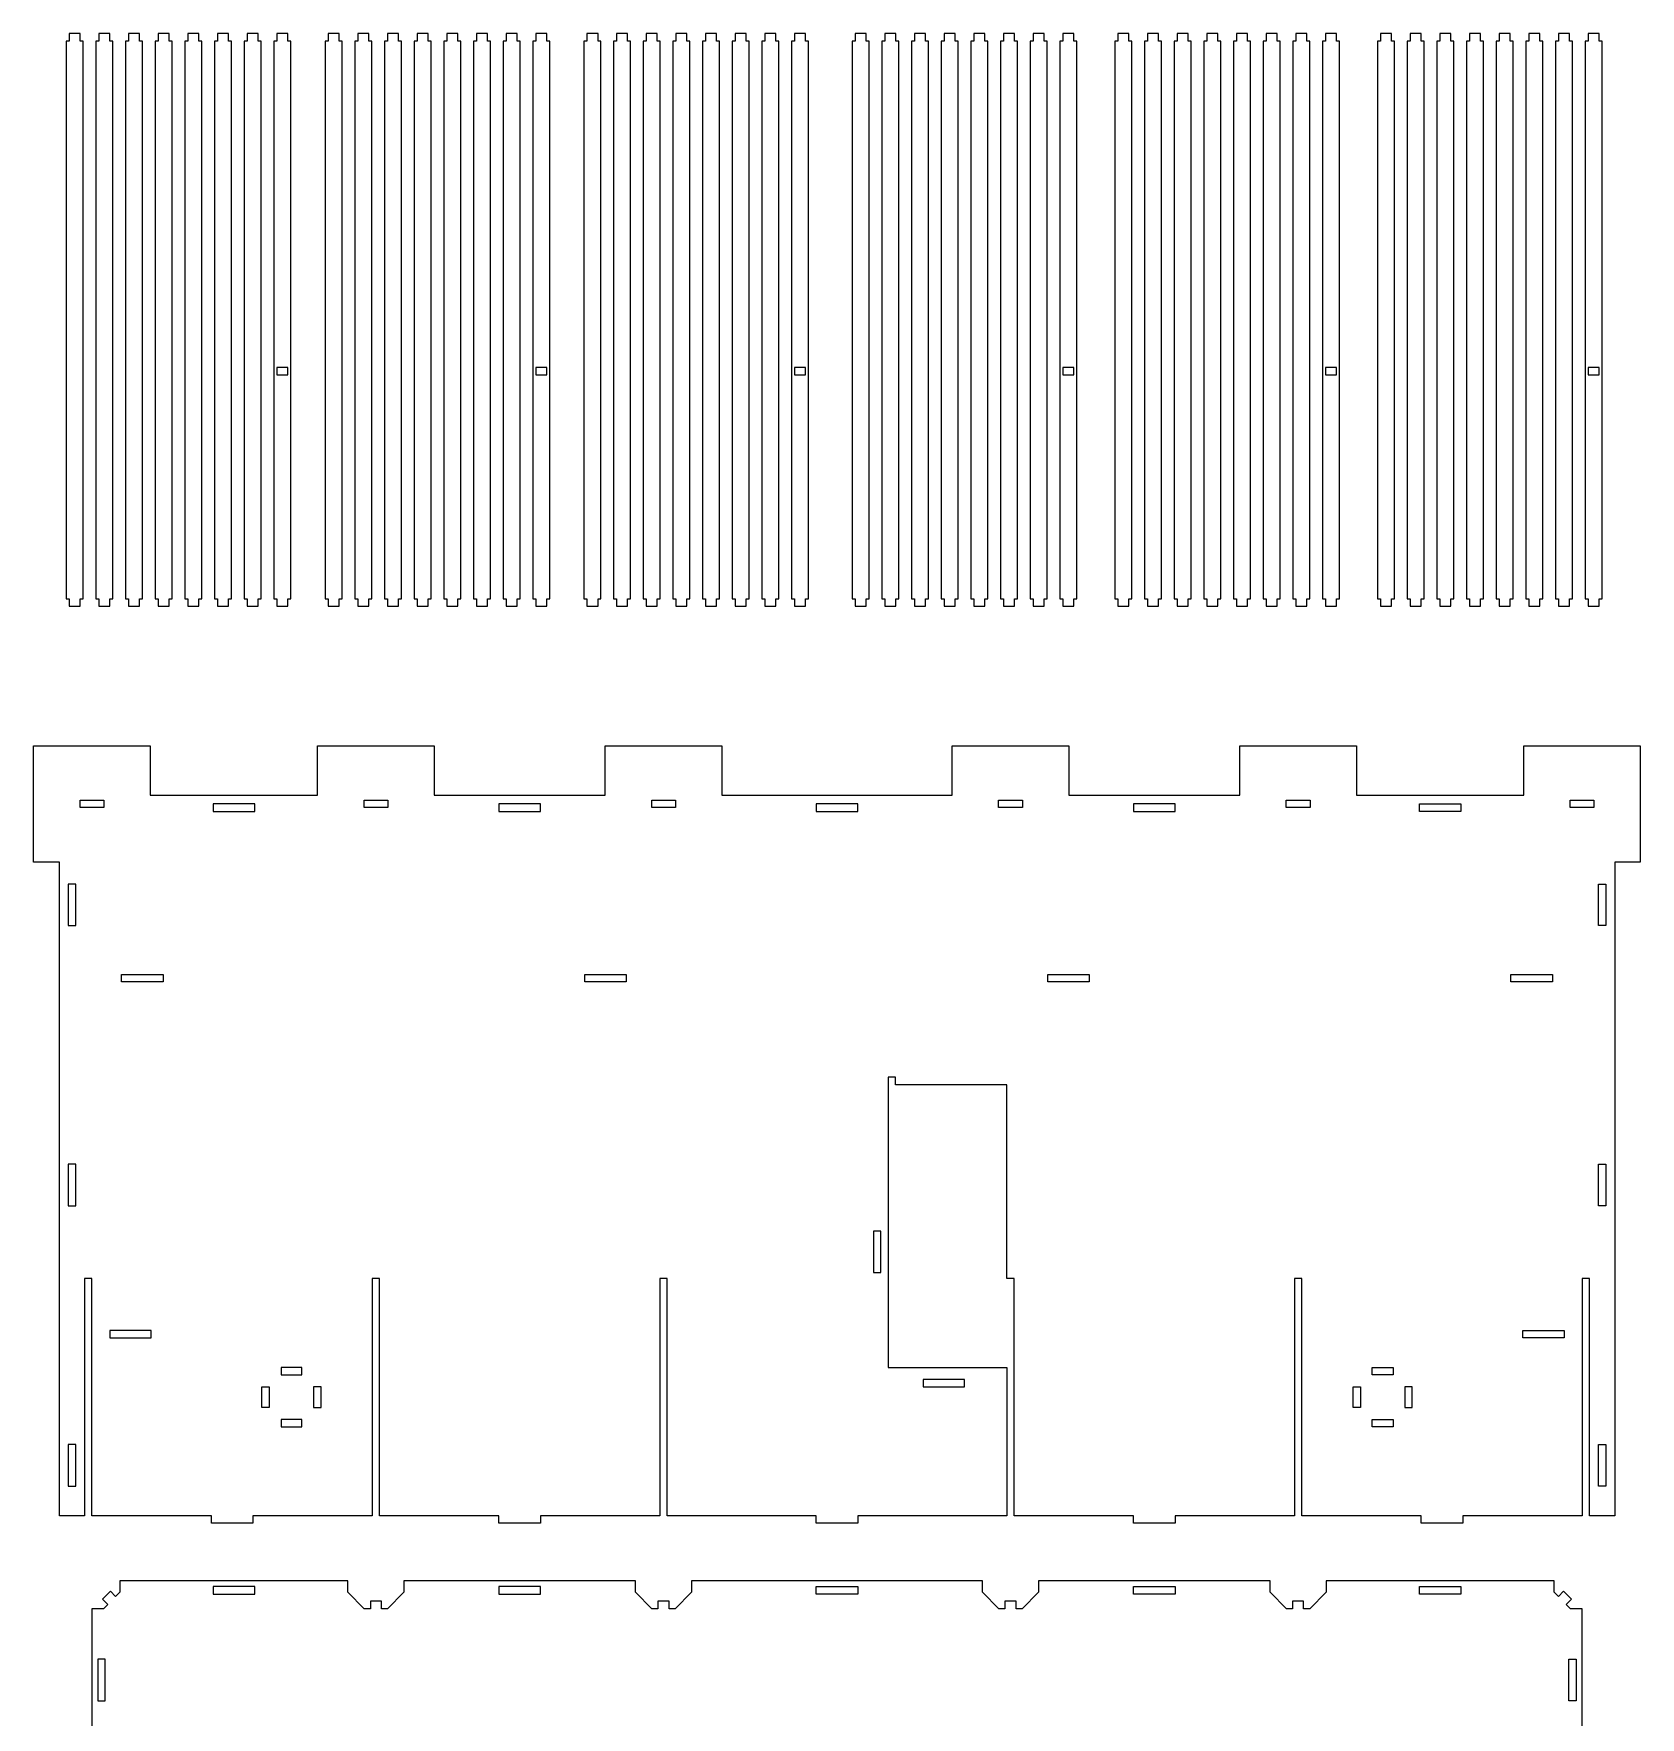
# Model space of a CAD drawing. Extents: x 3446 to 14467, y -2787 to 3269.
# Drawn here: x 3557 to 6157, y 520 to 3244 of the extents above; entities that cross this region are included whole.
import ezdxf

# ---------------------------------------------------------------- set-up
doc = ezdxf.new("R2010")
doc.units = 0
doc.header["$MEASUREMENT"] = 0
doc.layers.add('LAYER_1', color=18, linetype='CONTINUOUS')

msp = doc.modelspace()

# ---------------------------------------------------------------- linework, layer by layer
at = {"layer": 'LAYER_1'}
for points in [[(3614.1, 2330.1), (3614.1, 2318.1), (3632, 2318.1), (3632, 2330.1), (3636.8, 2330.1), (3636.8, 3232.5), (3632, 3232.5), (3632, 3244.5), (3614.1, 3244.5), (3614.1, 3232.5), (3609.3, 3232.5), (3609.3, 2330.1)], [(3662.1, 2330.1), (3662.1, 2318.1), (3680, 2318.1), (3680, 2330.1), (3684.8, 2330.1), (3684.8, 3232.5), (3680, 3232.5), (3680, 3244.5), (3662.1, 3244.5), (3662.1, 3232.5), (3657.3, 3232.5), (3657.3, 2330.1)], [(3710.1, 2330.1), (3710.1, 2318.1), (3728, 2318.1), (3728, 2330.1), (3732.8, 2330.1), (3732.8, 3232.5), (3728, 3232.5), (3728, 3244.5), (3710.1, 3244.5), (3710.1, 3232.5), (3705.3, 3232.5), (3705.3, 2330.1)], [(3758.1, 2330.1), (3758.1, 2318.1), (3776, 2318.1), (3776, 2330.1), (3780.8, 2330.1), (3780.8, 3232.5), (3776, 3232.5), (3776, 3244.5), (3758.1, 3244.5), (3758.1, 3232.5), (3753.3, 3232.5), (3753.3, 2330.1)], [(3806.1, 2330.1), (3806.1, 2318.1), (3824, 2318.1), (3824, 2330.1), (3828.8, 2330.1), (3828.8, 3232.5), (3824, 3232.5), (3824, 3244.5), (3806.1, 3244.5), (3806.1, 3232.5), (3801.3, 3232.5), (3801.3, 2330.1)], [(3854.1, 2330.1), (3854.1, 2318.1), (3872, 2318.1), (3872, 2330.1), (3876.8, 2330.1), (3876.8, 3232.5), (3872, 3232.5), (3872, 3244.5), (3854.1, 3244.5), (3854.1, 3232.5), (3849.3, 3232.5), (3849.3, 2330.1)], [(3902.1, 2330.1), (3902.1, 2318.1), (3920, 2318.1), (3920, 2330.1), (3924.8, 2330.1), (3924.8, 3232.5), (3920, 3232.5), (3920, 3244.5), (3902.1, 3244.5), (3902.1, 3232.5), (3897.3, 3232.5), (3897.3, 2330.1)], [(3950.1, 2330.1), (3950.1, 2318.1), (3968, 2318.1), (3968, 2330.1), (3972.8, 2330.1), (3972.8, 3232.5), (3968, 3232.5), (3968, 3244.5), (3950.1, 3244.5), (3950.1, 3232.5), (3945.3, 3232.5), (3945.3, 2330.1)], [(4033.1, 2330.1), (4033.1, 2318.1), (4051, 2318.1), (4051, 2330.1), (4055.8, 2330.1), (4055.8, 3232.5), (4051, 3232.5), (4051, 3244.5), (4033.1, 3244.5), (4033.1, 3232.5), (4028.3, 3232.5), (4028.3, 2330.1)], [(4081.1, 2330.1), (4081.1, 2318.1), (4099, 2318.1), (4099, 2330.1), (4103.8, 2330.1), (4103.8, 3232.5), (4099, 3232.5), (4099, 3244.5), (4081.1, 3244.5), (4081.1, 3232.5), (4076.3, 3232.5), (4076.3, 2330.1)], [(4129.1, 2330.1), (4129.1, 2318.1), (4147, 2318.1), (4147, 2330.1), (4151.8, 2330.1), (4151.8, 3232.5), (4147, 3232.5), (4147, 3244.5), (4129.1, 3244.5), (4129.1, 3232.5), (4124.3, 3232.5), (4124.3, 2330.1)], [(4177.1, 2330.1), (4177.1, 2318.1), (4195, 2318.1), (4195, 2330.1), (4199.8, 2330.1), (4199.8, 3232.5), (4195, 3232.5), (4195, 3244.5), (4177.1, 3244.5), (4177.1, 3232.5), (4172.3, 3232.5), (4172.3, 2330.1)], [(4225.1, 2330.1), (4225.1, 2318.1), (4243, 2318.1), (4243, 2330.1), (4247.8, 2330.1), (4247.8, 3232.5), (4243, 3232.5), (4243, 3244.5), (4225.1, 3244.5), (4225.1, 3232.5), (4220.3, 3232.5), (4220.3, 2330.1)], [(4273.1, 2330.1), (4273.1, 2318.1), (4291, 2318.1), (4291, 2330.1), (4295.8, 2330.1), (4295.8, 3232.5), (4291, 3232.5), (4291, 3244.5), (4273.1, 3244.5), (4273.1, 3232.5), (4268.3, 3232.5), (4268.3, 2330.1)], [(4321.1, 2330.1), (4321.1, 2318.1), (4339, 2318.1), (4339, 2330.1), (4343.8, 2330.1), (4343.8, 3232.5), (4339, 3232.5), (4339, 3244.5), (4321.1, 3244.5), (4321.1, 3232.5), (4316.3, 3232.5), (4316.3, 2330.1)], [(4369.1, 2330.1), (4369.1, 2318.1), (4387, 2318.1), (4387, 2330.1), (4391.8, 2330.1), (4391.8, 3232.5), (4387, 3232.5), (4387, 3244.5), (4369.1, 3244.5), (4369.1, 3232.5), (4364.3, 3232.5), (4364.3, 2330.1)], [(4452.1, 2330.1), (4452.1, 2318.1), (4470, 2318.1), (4470, 2330.1), (4474.8, 2330.1), (4474.8, 3232.5), (4470, 3232.5), (4470, 3244.5), (4452.1, 3244.5), (4452.1, 3232.5), (4447.3, 3232.5), (4447.3, 2330.1)], [(4500.1, 2330.1), (4500.1, 2318.1), (4518, 2318.1), (4518, 2330.1), (4522.8, 2330.1), (4522.8, 3232.5), (4518, 3232.5), (4518, 3244.5), (4500.1, 3244.5), (4500.1, 3232.5), (4495.3, 3232.5), (4495.3, 2330.1)], [(4548.1, 2330.1), (4548.1, 2318.1), (4566, 2318.1), (4566, 2330.1), (4570.8, 2330.1), (4570.8, 3232.5), (4566, 3232.5), (4566, 3244.5), (4548.1, 3244.5), (4548.1, 3232.5), (4543.3, 3232.5), (4543.3, 2330.1)], [(4596.1, 2330.1), (4596.1, 2318.1), (4614, 2318.1), (4614, 2330.1), (4618.8, 2330.1), (4618.8, 3232.5), (4614, 3232.5), (4614, 3244.5), (4596.1, 3244.5), (4596.1, 3232.5), (4591.3, 3232.5), (4591.3, 2330.1)], [(4644.1, 2330.1), (4644.1, 2318.1), (4662, 2318.1), (4662, 2330.1), (4666.8, 2330.1), (4666.8, 3232.5), (4662, 3232.5), (4662, 3244.5), (4644.1, 3244.5), (4644.1, 3232.5), (4639.3, 3232.5), (4639.3, 2330.1)], [(4692.1, 2330.1), (4692.1, 2318.1), (4710, 2318.1), (4710, 2330.1), (4714.8, 2330.1), (4714.8, 3232.5), (4710, 3232.5), (4710, 3244.5), (4692.1, 3244.5), (4692.1, 3232.5), (4687.3, 3232.5), (4687.3, 2330.1)], [(4740.1, 2330.1), (4740.1, 2318.1), (4758, 2318.1), (4758, 2330.1), (4762.8, 2330.1), (4762.8, 3232.5), (4758, 3232.5), (4758, 3244.5), (4740.1, 3244.5), (4740.1, 3232.5), (4735.3, 3232.5), (4735.3, 2330.1)], [(4788.1, 2330.1), (4788.1, 2318.1), (4806, 2318.1), (4806, 2330.1), (4810.8, 2330.1), (4810.8, 3232.5), (4806, 3232.5), (4806, 3244.5), (4788.1, 3244.5), (4788.1, 3232.5), (4783.3, 3232.5), (4783.3, 2330.1)], [(4886.4, 2330.1), (4886.4, 2318.1), (4904.3, 2318.1), (4904.3, 2330.1), (4909.1, 2330.1), (4909.1, 3232.5), (4904.3, 3232.5), (4904.3, 3244.5), (4886.4, 3244.5), (4886.4, 3232.5), (4881.6, 3232.5), (4881.6, 2330.1)], [(4934.4, 2330.1), (4934.4, 2318.1), (4952.3, 2318.1), (4952.3, 2330.1), (4957.1, 2330.1), (4957.1, 3232.5), (4952.3, 3232.5), (4952.3, 3244.5), (4934.4, 3244.5), (4934.4, 3232.5), (4929.6, 3232.5), (4929.6, 2330.1)], [(4982.4, 2330.1), (4982.4, 2318.1), (5000.3, 2318.1), (5000.3, 2330.1), (5005.1, 2330.1), (5005.1, 3232.5), (5000.3, 3232.5), (5000.3, 3244.5), (4982.4, 3244.5), (4982.4, 3232.5), (4977.6, 3232.5), (4977.6, 2330.1)], [(5030.4, 2330.1), (5030.4, 2318.1), (5048.3, 2318.1), (5048.3, 2330.1), (5053.1, 2330.1), (5053.1, 3232.5), (5048.3, 3232.5), (5048.3, 3244.5), (5030.4, 3244.5), (5030.4, 3232.5), (5025.6, 3232.5), (5025.6, 2330.1)], [(5078.4, 2330.1), (5078.4, 2318.1), (5096.3, 2318.1), (5096.3, 2330.1), (5101.1, 2330.1), (5101.1, 3232.5), (5096.3, 3232.5), (5096.3, 3244.5), (5078.4, 3244.5), (5078.4, 3232.5), (5073.6, 3232.5), (5073.6, 2330.1)], [(5126.4, 2330.1), (5126.4, 2318.1), (5144.3, 2318.1), (5144.3, 2330.1), (5149.1, 2330.1), (5149.1, 3232.5), (5144.3, 3232.5), (5144.3, 3244.5), (5126.4, 3244.5), (5126.4, 3232.5), (5121.6, 3232.5), (5121.6, 2330.1)], [(5174.4, 2330.1), (5174.4, 2318.1), (5192.3, 2318.1), (5192.3, 2330.1), (5197.1, 2330.1), (5197.1, 3232.5), (5192.3, 3232.5), (5192.3, 3244.5), (5174.4, 3244.5), (5174.4, 3232.5), (5169.6, 3232.5), (5169.6, 2330.1)], [(5222.4, 2330.1), (5222.4, 2318.1), (5240.3, 2318.1), (5240.3, 2330.1), (5245.1, 2330.1), (5245.1, 3232.5), (5240.3, 3232.5), (5240.3, 3244.5), (5222.4, 3244.5), (5222.4, 3232.5), (5217.6, 3232.5), (5217.6, 2330.1)], [(5311.5, 2330.1), (5311.5, 2318.1), (5329.4, 2318.1), (5329.4, 2330.1), (5334.2, 2330.1), (5334.2, 3232.5), (5329.4, 3232.5), (5329.4, 3244.5), (5311.5, 3244.5), (5311.5, 3232.5), (5306.7, 3232.5), (5306.7, 2330.1)], [(5359.5, 2330.1), (5359.5, 2318.1), (5377.4, 2318.1), (5377.4, 2330.1), (5382.2, 2330.1), (5382.2, 3232.5), (5377.4, 3232.5), (5377.4, 3244.5), (5359.5, 3244.5), (5359.5, 3232.5), (5354.7, 3232.5), (5354.7, 2330.1)], [(5407.5, 2330.1), (5407.5, 2318.1), (5425.4, 2318.1), (5425.4, 2330.1), (5430.2, 2330.1), (5430.2, 3232.5), (5425.4, 3232.5), (5425.4, 3244.5), (5407.5, 3244.5), (5407.5, 3232.5), (5402.7, 3232.5), (5402.7, 2330.1)], [(5455.5, 2330.1), (5455.5, 2318.1), (5473.4, 2318.1), (5473.4, 2330.1), (5478.2, 2330.1), (5478.2, 3232.5), (5473.4, 3232.5), (5473.4, 3244.5), (5455.5, 3244.5), (5455.5, 3232.5), (5450.7, 3232.5), (5450.7, 2330.1)], [(5503.5, 2330.1), (5503.5, 2318.1), (5521.4, 2318.1), (5521.4, 2330.1), (5526.2, 2330.1), (5526.2, 3232.5), (5521.4, 3232.5), (5521.4, 3244.5), (5503.5, 3244.5), (5503.5, 3232.5), (5498.7, 3232.5), (5498.7, 2330.1)], [(5551.5, 2330.1), (5551.5, 2318.1), (5569.4, 2318.1), (5569.4, 2330.1), (5574.2, 2330.1), (5574.2, 3232.5), (5569.4, 3232.5), (5569.4, 3244.5), (5551.5, 3244.5), (5551.5, 3232.5), (5546.7, 3232.5), (5546.7, 2330.1)], [(5599.5, 2330.1), (5599.5, 2318.1), (5617.4, 2318.1), (5617.4, 2330.1), (5622.2, 2330.1), (5622.2, 3232.5), (5617.4, 3232.5), (5617.4, 3244.5), (5599.5, 3244.5), (5599.5, 3232.5), (5594.7, 3232.5), (5594.7, 2330.1)], [(5647.5, 2330.1), (5647.5, 2318.1), (5665.4, 2318.1), (5665.4, 2330.1), (5670.2, 2330.1), (5670.2, 3232.5), (5665.4, 3232.5), (5665.4, 3244.5), (5647.5, 3244.5), (5647.5, 3232.5), (5642.7, 3232.5), (5642.7, 2330.1)], [(5736.6, 2330.1), (5736.6, 2318.1), (5754.5, 2318.1), (5754.5, 2330.1), (5759.3, 2330.1), (5759.3, 3232.5), (5754.5, 3232.5), (5754.5, 3244.5), (5736.6, 3244.5), (5736.6, 3232.5), (5731.8, 3232.5), (5731.8, 2330.1)], [(5784.6, 2330.1), (5784.6, 2318.1), (5802.5, 2318.1), (5802.5, 2330.1), (5807.3, 2330.1), (5807.3, 3232.5), (5802.5, 3232.5), (5802.5, 3244.5), (5784.6, 3244.5), (5784.6, 3232.5), (5779.8, 3232.5), (5779.8, 2330.1)], [(5832.6, 2330.1), (5832.6, 2318.1), (5850.5, 2318.1), (5850.5, 2330.1), (5855.3, 2330.1), (5855.3, 3232.5), (5850.5, 3232.5), (5850.5, 3244.5), (5832.6, 3244.5), (5832.6, 3232.5), (5827.8, 3232.5), (5827.8, 2330.1)], [(5880.6, 2330.1), (5880.6, 2318.1), (5898.5, 2318.1), (5898.5, 2330.1), (5903.3, 2330.1), (5903.3, 3232.5), (5898.5, 3232.5), (5898.5, 3244.5), (5880.6, 3244.5), (5880.6, 3232.5), (5875.8, 3232.5), (5875.8, 2330.1)], [(5928.6, 2330.1), (5928.6, 2318.1), (5946.5, 2318.1), (5946.5, 2330.1), (5951.3, 2330.1), (5951.3, 3232.5), (5946.5, 3232.5), (5946.5, 3244.5), (5928.6, 3244.5), (5928.6, 3232.5), (5923.8, 3232.5), (5923.8, 2330.1)], [(5976.6, 2330.1), (5976.6, 2318.1), (5994.5, 2318.1), (5994.5, 2330.1), (5999.3, 2330.1), (5999.3, 3232.5), (5994.5, 3232.5), (5994.5, 3244.5), (5976.6, 3244.5), (5976.6, 3232.5), (5971.8, 3232.5), (5971.8, 2330.1)], [(6024.6, 2330.1), (6024.6, 2318.1), (6042.5, 2318.1), (6042.5, 2330.1), (6047.3, 2330.1), (6047.3, 3232.5), (6042.5, 3232.5), (6042.5, 3244.5), (6024.6, 3244.5), (6024.6, 3232.5), (6019.8, 3232.5), (6019.8, 2330.1)], [(6072.6, 2330.1), (6072.6, 2318.1), (6090.5, 2318.1), (6090.5, 2330.1), (6095.3, 2330.1), (6095.3, 3232.5), (6090.5, 3232.5), (6090.5, 3244.5), (6072.6, 3244.5), (6072.6, 3232.5), (6067.8, 3232.5), (6067.8, 2330.1)], [(3968, 2704.3), (3950.1, 2704.3), (3950.1, 2692.3), (3968, 2692.3)], [(4387, 2704.3), (4369.1, 2704.3), (4369.1, 2692.3), (4387, 2692.3)], [(4806, 2704.3), (4788.1, 2704.3), (4788.1, 2692.3), (4806, 2692.3)], [(5240.3, 2704.3), (5222.4, 2704.3), (5222.4, 2692.3), (5240.3, 2692.3)], [(5665.4, 2704.3), (5647.5, 2704.3), (5647.5, 2692.3), (5665.4, 2692.3)], [(6090.5, 2704.3), (6072.6, 2704.3), (6072.6, 2692.3), (6090.5, 2692.3)], [(5131.7, 1229.9), (5131.7, 1543.5), (4951.7, 1543.5), (4951.7, 1555.5), (4939.7, 1555.5), (4939.7, 1085.9), (5131.7, 1085.9), (5131.7, 845.9), (4890.5, 845.9), (4890.5, 833.9), (4823.3, 833.9), (4823.3, 845.9), (4582.1, 845.9), (4582.1, 1229.9), (4570.1, 1229.9), (4570.1, 845.9), (4376.9, 845.9), (4376.9, 833.9), (4309.7, 833.9), (4309.7, 845.9), (4116.5, 845.9), (4116.5, 1229.9), (4104.5, 1229.9), (4104.5, 845.9), (3911.3, 845.9), (3911.3, 833.9), (3844.1, 833.9), (3844.1, 845.9), (3650.9, 845.9), (3650.9, 1229.9), (3638.9, 1229.9), (3638.9, 845.9), (3598.1, 845.9), (3598.1, 1903.5), (3556.5, 1903.5), (3556.5, 2092.2), (3745.2, 2092.2), (3745.2, 2012.3), (4016.1, 2012.3), (4016.1, 2092.2), (4204.8, 2092.2), (4204.8, 2012.3), (4481.7, 2012.3), (4481.7, 2092.2), (4670.4, 2092.2), (4670.4, 2012.3), (5043.3, 2012.3), (5043.3, 2092.2), (5232, 2092.2), (5232, 2012.3), (5508.9, 2012.3), (5508.9, 2092.2), (5697.6, 2092.2), (5697.6, 2012.3), (5968.5, 2012.3), (5968.5, 2092.2), (6157.2, 2092.2), (6157.2, 1903.5), (6115.7, 1903.5), (6115.7, 845.9), (6074.9, 845.9), (6074.9, 1229.9), (6062.9, 1229.9), (6062.9, 845.9), (5869.7, 845.9), (5869.7, 833.9), (5802.5, 833.9), (5802.5, 845.9), (5609.3, 845.9), (5609.3, 1229.9), (5597.3, 1229.9), (5597.3, 845.9), (5404.1, 845.9), (5404.1, 833.9), (5336.9, 833.9), (5336.9, 845.9), (5143.7, 845.9), (5143.7, 1229.9)], [(3631.7, 2003.9), (3670.1, 2003.9), (3670.1, 1991.9), (3631.7, 1991.9)], [(3847.1, 1985.9), (3914.3, 1985.9), (3914.3, 1997.9), (3847.1, 1997.9)], [(4091.3, 2003.9), (4129.7, 2003.9), (4129.7, 1991.9), (4091.3, 1991.9)], [(4309.7, 1985.9), (4376.9, 1985.9), (4376.9, 1997.9), (4309.7, 1997.9)], [(4556.9, 2003.9), (4595.3, 2003.9), (4595.3, 1991.9), (4556.9, 1991.9)], [(4823.3, 1985.9), (4890.5, 1985.9), (4890.5, 1997.9), (4823.3, 1997.9)], [(5118.5, 2003.9), (5156.9, 2003.9), (5156.9, 1991.9), (5118.5, 1991.9)], [(5336.9, 1985.9), (5404.1, 1985.9), (5404.1, 1997.9), (5336.9, 1997.9)], [(5584.1, 2003.9), (5622.5, 2003.9), (5622.5, 1991.9), (5584.1, 1991.9)], [(5866.7, 1985.9), (5799.5, 1985.9), (5799.5, 1997.9), (5866.7, 1997.9)], [(6043.7, 2003.9), (6082.1, 2003.9), (6082.1, 1991.9), (6043.7, 1991.9)], [(3624.5, 1801.1), (3624.5, 1868.3), (3612.5, 1868.3), (3612.5, 1801.1)], [(6089.3, 1801.1), (6089.3, 1868.3), (6101.3, 1868.3), (6101.3, 1801.1)], [(3698.9, 1721.9), (3766.1, 1721.9), (3766.1, 1709.9), (3698.9, 1709.9)], [(4448.5, 1721.9), (4515.7, 1721.9), (4515.7, 1709.9), (4448.5, 1709.9)], [(5198.1, 1721.9), (5265.3, 1721.9), (5265.3, 1709.9), (5198.1, 1709.9)], [(5947.7, 1721.9), (6014.9, 1721.9), (6014.9, 1709.9), (5947.7, 1709.9)], [(3624.5, 1347.5), (3624.5, 1414.7), (3612.5, 1414.7), (3612.5, 1347.5)], [(6089.3, 1347.5), (6089.3, 1414.7), (6101.3, 1414.7), (6101.3, 1347.5)], [(4927.7, 1306.7), (4915.7, 1306.7), (4915.7, 1239.5), (4927.7, 1239.5)], [(3746.9, 1145.9), (3679.7, 1145.9), (3679.7, 1133.9), (3746.9, 1133.9)], [(5966.9, 1145.9), (6034.1, 1145.9), (6034.1, 1133.9), (5966.9, 1133.9)], [(3956.9, 1073.9), (3990.5, 1073.9), (3990.5, 1085.9), (3956.9, 1085.9)], [(4996.1, 1054.7), (5063.3, 1054.7), (5063.3, 1066.7), (4996.1, 1066.7)], [(5756.9, 1073.9), (5723.3, 1073.9), (5723.3, 1085.9), (5756.9, 1085.9)], [(3925.7, 1021.1), (3925.7, 1054.7), (3937.7, 1054.7), (3937.7, 1021.1)], [(4021.7, 1021.1), (4021.7, 1054.7), (4009.7, 1054.7), (4009.7, 1021.1)], [(5692.1, 1021.1), (5692.1, 1054.7), (5704.1, 1054.7), (5704.1, 1021.1)], [(5788.1, 1021.1), (5788.1, 1054.7), (5776.1, 1054.7), (5776.1, 1021.1)], [(3956.9, 989.9), (3990.5, 989.9), (3990.5, 1001.9), (3956.9, 1001.9)], [(5756.9, 989.9), (5723.3, 989.9), (5723.3, 1001.9), (5756.9, 1001.9)], [(3624.5, 893.9), (3624.5, 961.1), (3612.5, 961.1), (3612.5, 893.9)], [(6089.3, 893.9), (6089.3, 961.1), (6101.3, 961.1), (6101.3, 893.9)], [(3847.1, 719.3), (3914.3, 719.3), (3914.3, 731.3), (3847.1, 731.3)], [(4309.7, 719.3), (4376.9, 719.3), (4376.9, 731.3), (4309.7, 731.3)], [(4890.5, 719.3), (4823.3, 719.3), (4823.3, 731.3), (4890.5, 731.3)], [(5404.1, 719.3), (5336.9, 719.3), (5336.9, 731.3), (5404.1, 731.3)], [(5866.7, 719.3), (5799.5, 719.3), (5799.5, 731.3), (5866.7, 731.3)], [(3660.5, 613.8), (3660.5, 546.6), (3672.5, 546.6), (3672.5, 613.8)], [(6053.3, 613.8), (6053.3, 546.6), (6041.3, 546.6), (6041.3, 613.8)]]:
    msp.add_lwpolyline(points, close=True, dxfattribs=at)
msp.add_lwpolyline([(6062.9, 356.9), (6062.9, 695.6), (6044.1, 695.6), (6037.2, 702.5), (6045.7, 711), (6033, 723.7), (6024.5, 715.2), (6017.6, 722.1), (6017.6, 740.9), (5648.5, 740.9), (5648.5, 722.1), (5622, 695.6), (5612.2, 695.6), (5612.2, 707.6), (5594.3, 707.6), (5594.3, 695.6), (5584.5, 695.6), (5558, 722.1), (5558, 740.9), (5182.9, 740.9), (5182.9, 722.1), (5156.4, 695.6), (5146.6, 695.6), (5146.6, 707.6), (5128.7, 707.6), (5128.7, 695.6), (5118.9, 695.6), (5092.4, 722.1), (5092.4, 740.9), (4621.3, 740.9), (4621.3, 722.1), (4594.8, 695.6), (4585, 695.6), (4585, 707.6), (4567.1, 707.6), (4567.1, 695.6), (4557.3, 695.6), (4530.8, 722.1), (4530.8, 740.9), (4155.7, 740.9), (4155.7, 722.1), (4129.2, 695.6), (4119.4, 695.6), (4119.4, 707.6), (4101.5, 707.6), (4101.5, 695.6), (4091.7, 695.6), (4065.2, 722.1), (4065.2, 740.9), (3696.1, 740.9), (3696.1, 722.1), (3689.2, 715.2), (3680.7, 723.7), (3668, 711), (3676.5, 702.5), (3669.6, 695.6), (3650.9, 695.6), (3650.9, 356.9)], dxfattribs=at)

doc.saveas('drawing.dxf')
